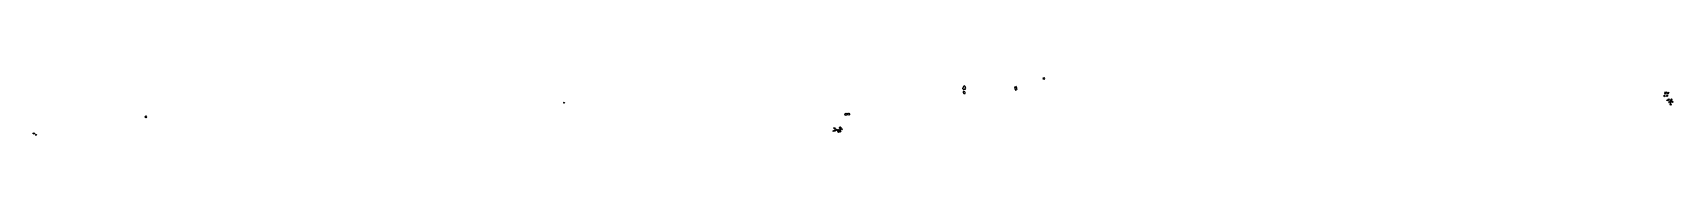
# Model space of a CAD drawing. Header units: millimetres. Extents: x 0 to 6108, y 0 to 216.
import ezdxf

# ---------------------------------------------------------------- set-up
doc = ezdxf.new("R2010")
doc.units = ezdxf.units.MM
doc.layers.add('GRY6', color=7, linetype='Continuous')

msp = doc.modelspace()

# ---------------------------------------------------------------- linework, layer by layer
at = {"layer": 'GRY6'}
for points in [[(3462.3, 175.1), (3468, 186), (3472.1, 180.9), (3470.4, 178), (3472.1, 175.1), (3469.9, 171.5), (3464.5, 171.5), (3462.3, 175.1)], [(3761.7, 212.3), (3764, 216), (3766.3, 212.3), (3764, 208.5), (3761.7, 212.3)], [(1975.8, 122.3), (1978, 124.6), (1980.2, 122.3), (1978, 120), (1975.8, 122.3)], [(3464.9, 162.3), (3467.2, 166), (3470.4, 160.9), (3470.4, 158), (3468.1, 154.2), (3464.9, 159.4), (3464.9, 162.3)], [(3657.5, 176.5), (3656.6, 178), (3658.9, 183.2), (3663, 178), (3662.1, 175.2), (3663.8, 172.3), (3661.6, 167.1), (3657.5, 173.7), (3657.5, 176.5)], [(6074.4, 150.3), (6078.1, 146.6), (6075.9, 144.3), (6073.7, 145.1), (6072.2, 148), (6074.4, 150.3)], [(6077.8, 159.4), (6076.4, 160.9), (6080, 163.1), (6082.3, 160.9), (6077.2, 154.3), (6075, 156.6), (6077.8, 159.4)], [(6087.9, 148), (6085.6, 145.7), (6082, 149.4), (6085.7, 151.7), (6087.9, 148)], [(6093.5, 133.7), (6087, 128.6), (6083.4, 130.8), (6085.6, 133.1), (6088.4, 133.1), (6091.2, 136), (6093.5, 133.7)], [(6084.8, 159.5), (6088.5, 161.7), (6090.7, 158), (6088.5, 155.7), (6086.3, 156.5), (6084.8, 159.5)], [(6095.5, 128.9), (6099.1, 125.2), (6095.5, 120), (6091.8, 125.2), (6095.5, 128.9)], [(6099.7, 130), (6097.4, 132.3), (6101.1, 136), (6103.3, 133.7), (6099.7, 130)], [(6101, 130.3), (6107.5, 125.2), (6105.3, 122.9), (6098.8, 126.5), (6101, 130.3)], [(417.1, 69.4), (420.2, 73.2), (423.4, 69.4), (420.2, 65.7), (417.1, 69.4)], [(3025.2, 75.1), (3023.8, 78), (3027.3, 83.2), (3029.6, 80.9), (3028.2, 78), (3029.6, 76.6), (3027.4, 74.3), (3025.2, 75.1)], [(3032.1, 79.4), (3034.3, 83.2), (3037.1, 80.3), (3039.9, 83.1), (3042.1, 80.9), (3038.5, 75.7), (3037.1, 77.1), (3035.7, 75.7), (3032.1, 79.4)], [(6098.3, 118.9), (6100.5, 116.6), (6096.9, 112.9), (6094.6, 115.1), (6098.3, 118.9)], [(0, 8), (3.7, 10.3), (7.3, 6.6), (5.1, 4.3), (0, 8)], [(9.8, 2.3), (12, 4.6), (14.3, 2.3), (12, 0), (9.8, 2.3)], [(2979.2, 16.6), (2981.4, 18.9), (2983.6, 16.6), (2981.4, 14.3), (2979.2, 16.6)], [(2982, 28), (2985.6, 30.3), (2987.8, 26.6), (2985.6, 24.3), (2983.4, 25.1), (2982, 28)], [(2984.7, 18), (2988.4, 21.7), (2990.6, 19.4), (2987, 15.7), (2984.7, 18)], [(2992.5, 18.6), (2990.3, 20.9), (2992.5, 23.1), (2994.8, 20.9), (2992.5, 18.6)], [(3000.9, 20.3), (3003.7, 23.2), (3008.7, 15.1), (3006.5, 12.9), (3002.3, 17.1), (3000.3, 15.1), (3001.7, 13.7), (2999.5, 11.4), (2997.3, 13.7), (2998.7, 16.6), (2995.9, 19.4), (2998.1, 21.7), (3000.9, 20.3)], [(3005, 31.7), (3006.5, 31.7), (3012.9, 25.2), (3010.7, 21.5), (3008.5, 22.2), (3002.9, 29.4), (3005, 31.7)]]:
    msp.add_lwpolyline(points, close=True, dxfattribs=at)

doc.saveas('drawing.dxf')
